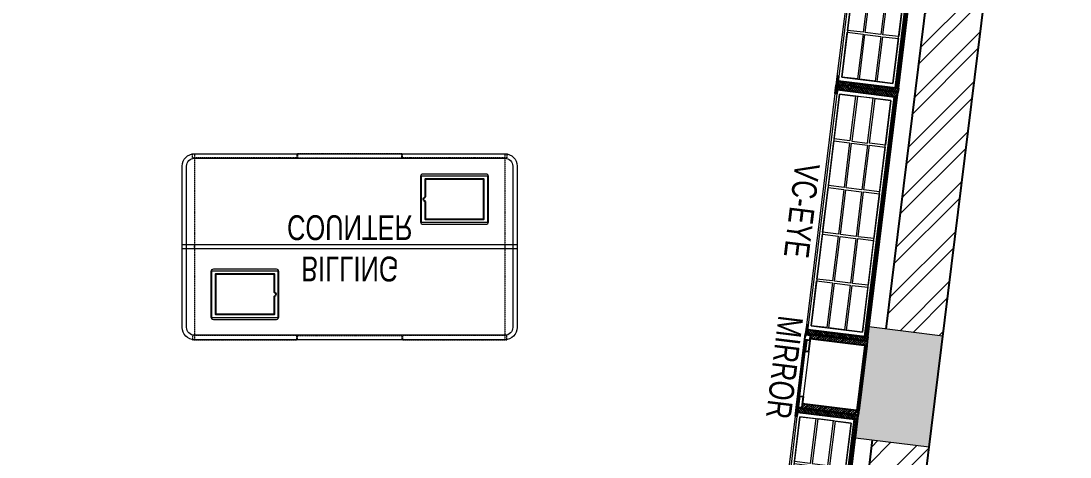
# Model space of a CAD drawing. Header units: feet. Extents: x 3263306 to 3270867, y -5461591 to -5452242.
# Drawn here: x 3266640 to 3270867, y -5457251 to -5455493 of the extents above; entities that cross this region are included whole.
import ezdxf

# ---------------------------------------------------------------- set-up
doc = ezdxf.new("R2010")
doc.units = ezdxf.units.FT
doc.header["$LTSCALE"] = 33
doc.header["$MEASUREMENT"] = 0
doc.linetypes.add('HIDDENX2', pattern=[0.75, 0.5, -0.25])
for name, color, linetype, lineweight in [('A-COL', 243, 'Continuous', 9), ('column hatch', 5, 'Continuous', 0), ('LENS-DIM', 252, 'Continuous', 5), ('LENS-TEXT', 31, 'Continuous', 5), ('LENS_TEXT', 31, 'Continuous', 5), ('LK-FF&E FLOOR', 1, 'Continuous', 9), ('LK-FF&E WALL', 1, 'Continuous', 9), ('LN-ELEVATION-1', 81, 'Continuous', 25), ('LN-ELEVATION-2', 103, 'Continuous', 20), ('LN-ELEVATION-3', 125, 'Continuous', 18), ('LN-ELEVATION-4', 145, 'Continuous', 13), ('LN-HATCH', 251, 'Continuous', 0), ('PLANO-TXT', 252, 'Continuous', 5)]:
    doc.layers.add(name, color=color, linetype=linetype, lineweight=lineweight)
doc.layers.add('A-WALL', color=1, linetype='Continuous')
doc.styles.add('LK TXT', font='GILC____.TTF', dxfattribs={"height": 100})
pattern_1 = [(45, (7858558.917008298, 3503823.203216763), (-4.490128060534575, 4.490128060534575), [])]

# ---------------------------------------------------------------- blocks, each defined once
blk = doc.blocks.new('VC HD 1010')
at = {"layer": 'LN-HATCH', "ltscale": 0.5}
h = blk.add_hatch(dxfattribs=at)
h.set_pattern_fill('ANSI31', color=256, scale=2)
h.set_pattern_definition([(45, (3761554.586240421, 1795022.935917533), (-4.490128060534575, 4.490128060534575), [])])
h.paths.add_polyline_path([(-505.166666666977, 24), (-505.166666666977, -166), (-499.1666666669771, -166), (-499.1666666669771, -176), (-505.166666666977, -176), (-505.166666666977, -220), (-487.1666666669772, -220), (-487.1666666669772, 24)])
h = blk.add_hatch(dxfattribs=at)
h.set_pattern_fill('ANSI31', color=256, scale=2)
h.set_pattern_definition(pattern_1)
h.paths.add_polyline_path([(504.8333333330228, 24), (504.8333333330228, -166), (498.8333333330228, -166), (498.8333333330228, -176), (504.8333333330228, -176), (504.8333333330228, -220), (486.8333333330228, -220), (486.8333333330228, 24)])
h = blk.add_hatch(dxfattribs=at)
h.set_pattern_fill('ANSI31', color=256, scale=2)
h.set_pattern_definition([(45, (7858741.917008297, 3503823.203216763), (-4.490128060534575, 4.490128060534575), [])])
h.paths.add_polyline_path([(-470.1666666669772, -220), (-470.1666666669772, -226), (-505.166666666977, -226), (-505.166666666977, -220)])
h = blk.add_hatch(dxfattribs=at)
h.set_pattern_fill('ANSI31', color=256, scale=2)
h.set_pattern_definition(pattern_1)
h.paths.add_polyline_path([(476.8333333330228, -220), (476.8333333330228, -226), (511.8333333330228, -226), (511.8333333330228, -220)])
at = {"layer": 'LN-ELEVATION-1', "ltscale": 0.5}
for points in [[(-505.166666666977, 24), (-505.166666666977, -166), (-499.1666666669771, -166), (-499.1666666669771, -176), (-505.166666666977, -176), (-505.166666666977, -220), (-487.1666666669772, -220), (-487.1666666669772, 24)], [(486.8333333330228, 12), (-487.1666666669772, 12), (-487.1666666669772, 18), (486.8333333330228, 18)], [(504.8333333330228, 24), (504.8333333330228, -166), (498.8333333330228, -166), (498.8333333330228, -176), (504.8333333330228, -176), (504.8333333330228, -220), (486.8333333330228, -220), (486.8333333330228, 24)], [(-470.1666666669772, -220), (-470.1666666669772, -226), (-505.166666666977, -226), (-505.166666666977, -220)], [(469.8333333330228, -220), (469.8333333330228, -226), (504.8333333330228, -226), (504.8333333330228, -220)]]:
    blk.add_lwpolyline(points, close=True, dxfattribs=at)
at = {"layer": 'LN-ELEVATION-2', "ltscale": 0.5}
blk.add_lwpolyline([(470.1666666674428, 0), (-470.1666666674428, 0), (-470.1666666674428, -208), (470.1666666674428, -208)], close=True, dxfattribs=at)
at = {"layer": 'LN-ELEVATION-3', "ltscale": 0.5}
for p, q in [((-487.1666666669772, 24), (486.8333333330228, 24)), ((-470.1666666669772, -220), (469.8333333330228, -220)), ((469.8333333330228, -226), (-470.1666666669772, -226))]:
    blk.add_line(p, q, dxfattribs=at)
for points in [[(-470.1666666674428, 0), (-288.5000000004657, 0), (-288.5000000004657, -64), (-470.1666666674428, -64)], [(-280.5000000004657, 0), (-98.83333333348855, 0), (-98.83333333348855, -64), (-280.5000000004657, -64)], [(-90.83333333348855, 0), (90.83333333348855, 0), (90.83333333348855, -64), (-90.83333333348855, -64)], [(98.83333333348855, 0), (280.5000000004657, 0), (280.5000000004657, -64), (98.83333333348855, -64)], [(288.5000000004657, 0), (470.1666666674428, 0), (470.1666666674428, -64), (288.5000000004657, -64)], [(-470.1666666674428, -136), (-288.5000000004657, -136), (-288.5000000004657, -72), (-470.1666666674428, -72)], [(-280.5000000004657, -72), (-98.83333333348855, -72), (-98.83333333348855, -136), (-280.5000000004657, -136)], [(-90.83333333348855, -72), (90.83333333348855, -72), (90.83333333348855, -136), (-90.83333333348855, -136)], [(98.83333333348855, -72), (280.5000000004657, -72), (280.5000000004657, -136), (98.83333333348855, -136)], [(288.5000000004657, -72), (470.1666666674428, -72), (470.1666666674428, -136), (288.5000000004657, -136)], [(-470.1666666674428, -144), (-288.5000000004657, -144), (-288.5000000004657, -208), (-470.1666666674428, -208)], [(-280.5000000004657, -144), (-98.83333333348855, -144), (-98.83333333348855, -208), (-280.5000000004657, -208)], [(-90.83333333348855, -144), (90.83333333348855, -144), (90.83333333348855, -208), (-90.83333333348855, -208)], [(98.83333333348855, -144), (280.5000000004657, -144), (280.5000000004657, -208), (98.83333333348855, -208)], [(288.5000000004657, -144), (470.1666666674428, -144), (470.1666666674428, -208), (288.5000000004657, -208)]]:
    blk.add_lwpolyline(points, close=True, dxfattribs=at)
blk = doc.blocks.new('A$C3555d8a6')
at = {"layer": 'column hatch'}
h = blk.add_hatch(color=8, dxfattribs=at)
h.dxf.hatch_style = 1
h.paths.add_polyline_path([(-2677.976706546731, -3489.094838867896), (-2977.976706546732, -3489.094838867896), (-2977.976706546732, -3939.094838867896), (-2677.976706546731, -3939.094838867896)])
h.paths.add_polyline_path([(292.0232934532687, -3489.094838867896), (-7.976706546731293, -3489.094838867896), (-7.976706546731293, -3939.094838867896), (292.0232934532687, -3939.094838867896)])
h.paths.add_polyline_path([(3642.023293453269, -3489.094838867896), (3342.023293453268, -3489.094838867896), (3342.023293453268, -3939.094838867896), (3642.023293453269, -3939.094838867896)])
h.paths.add_polyline_path([(4069.524702883326, -15.30115689244121), (3771.608444514685, 21.36182082165033), (3716.969005987048, -425.3087949575856), (4014.560235956683, -461.9317731466144)])
h.paths.add_polyline_path([(300, 0), (0, 0), (0, -450), (300, -450)])
h.paths.add_polyline_path([(-2677.976706546731, 5.837689984589815), (-2977.976706546732, 5.837689984589815), (-2977.976706546732, -444.1623100154101), (-2677.976706546731, -444.1623100154101)])
h.paths.add_polyline_path([(-1728.017886011861, 4495.690031432546), (-2178.003061404452, 4499.343188511208), (-2180.39747622516, 4199.460359157063), (-1730.41181979794, 4195.86744812876)])
h.paths.add_polyline_path([(171.9195214686915, 4480.265590431169), (-278.0656539620832, 4483.918747510761), (-280.4578393502161, 4184.291486275382), (169.5278193410486, 4180.698858845047)])
h.paths.add_polyline_path([(4581.894541875459, 4448.11695183441), (4131.89454187546, 4448.11695183441), (4131.89454187546, 4148.11695183441), (4581.894541875459, 4148.11695183441)])
at = {"layer": 'LN-HATCH'}
h = blk.add_hatch(dxfattribs=at)
h.set_pattern_fill('ANSI32', color=256, scale=333, angle=180)
h.set_pattern_definition([(225, (-4955605.516188769, 5285477.997711561), (88.29995930067012, -88.29995930067015), []), (225, (-4955664.382828205, 5285477.997711561), (88.29995930067012, -88.29995930067015), [])])
h.paths.add_polyline_path([(-2747.976706546732, -444.1623100154101), (-2977.976706546732, -444.1623100154101), (-2977.976706546732, -459.0948388678953), (-2977.976706546732, -3489.094838867896), (-2747.976706546732, -3489.094838867896)])
h.paths.add_polyline_path([(-2747.976706546732, 4259.516823614016), (-2179.945250276476, 4256.098330087028), (-2178.003061404452, 4499.343188511208), (-2977.976706546732, 4505.837689984589), (-2977.976706546732, 5.837689984589815), (-2747.976706546732, 5.837689984589815)])
h.paths.add_polyline_path([(-278.0656539620832, 4483.918747510761), (-1728.017886011861, 4495.690031432546), (-1729.952529232017, 4253.3902103398), (-279.9758326262236, 4244.664045799523)])
h.paths.add_polyline_path([(4131.89454187546, 4448.11695183441), (171.9195214686915, 4480.265590431169), (170.0168878603726, 4241.95592605602), (4131.89454187546, 4218.112786799669)])
h.paths.add_polyline_path([(4581.894541875459, 4148.114180301315), (4581.894541875459, 4148.11695183441), (4350.159420651383, 4148.11695183441), (3841.246832353063, 12.79179287049919), (4069.524855708703, -15.30117569956928)])
h.paths.add_polyline_path([(4014.560369133017, -461.9317895350977), (3786.282365426421, -433.838823383674), (3410.288172229194, -3489.094838867896), (3642.023293453269, -3489.094838867896)])
at = {"layer": 'A-COL'}
blk.add_lwpolyline([(4069.524702883326, -15.30115689244121), (3771.770958714188, 21.34182105865329), (3716.806491787546, -425.2887951955199), (4014.560235956683, -461.9317731466144)], close=True, dxfattribs=at)
at = {"layer": 'A-WALL'}
for p, q in [((3642.023293453269, -3489.094838867896), (4581.894518213347, 4148.113988023251)), ((3841.246832353063, 12.79179287049919), (4350.159420651383, 4148.11695183441)), ((3410.288172229194, -3489.094838867896), (3786.282365426421, -433.838823383674))]:
    blk.add_line(p, q, dxfattribs=at)
blk = doc.blocks.new('MIRROR')
at = {"layer": 'LN-HATCH', "ltscale": 0.5}
h = blk.add_hatch(dxfattribs=at)
h.set_pattern_fill('ANSI31', color=256, scale=2)
h.set_pattern_definition([(45, (4060433.741624544, 1708720.786904081), (-4.490128060534575, 4.490128060534575), [])])
h.paths.add_polyline_path([(212.944788963403, 101.3407590774622), (230.944788963403, 101.3407590774622), (230.944788963403, -127.6592409225377), (212.944788963403, -127.6592409225377)])
h.paths.add_polyline_path([(230.944788963403, 95.34075907746227), (494.9447889634027, 95.34075907746227), (494.9447889634027, 101.3407590774622), (230.944788963403, 101.3407590774622)])
h.paths.add_polyline_path([(512.9447889634027, 101.3407590774622), (494.9447889634027, 101.3407590774622), (494.9447889634027, -127.6592409225377), (512.9447889634027, -127.6592409225377)])
at = {"layer": 'Defpoints'}
blk.add_lwpolyline([(512.9447889634027, 101.3407590774622), (212.944788963403, 101.3407590774622), (212.944788963403, -148.6592409225377), (512.9447889634027, -148.6592409225377)], close=True, dxfattribs=at)
at = {"layer": 'LN-ELEVATION-1'}
for points in [[(212.944788963403, 101.3407590774622), (230.944788963403, 101.3407590774622), (230.944788963403, -127.6592409225377), (212.944788963403, -127.6592409225377)], [(230.944788963403, 95.34075907746227), (494.9447889634027, 95.34075907746227), (494.9447889634027, 101.3407590774622), (230.944788963403, 101.3407590774622)], [(512.9447889634027, 101.3407590774622), (494.9447889634027, 101.3407590774622), (494.9447889634027, -127.6592409225377), (512.9447889634027, -127.6592409225377)], [(259.944788963403, -141.6592409225377), (259.944788963403, -127.6592409225377), (214.944788963403, -127.6592409225377), (214.944788963403, -148.6592409225377), (223.944788963403, -148.6592409225377), (223.944788963403, -147.1592409225377), (216.444788963403, -147.1592409225377), (216.444788963403, -141.6592409225377)], [(442.944788963403, -141.6592409225377), (442.944788963403, -127.6592409225377), (487.9447889634028, -127.6592409225377), (487.9447889634028, -148.6592409225377), (478.9447889634026, -148.6592409225377), (478.9447889634026, -147.1592409225377), (486.4447889634027, -147.1592409225377), (486.4447889634027, -141.6592409225377)], [(504.944788963403, -148.6592409225377), (504.944788963403, -147.1592409225377), (509.444788963403, -147.1592409225377), (509.444788963403, -129.1592409225377), (487.9447889634028, -129.1592409225377), (487.9447889634028, -127.6592409225377), (510.9447889634028, -127.6592409225377), (510.9447889634028, -148.6592409225377)]]:
    blk.add_lwpolyline(points, close=True, dxfattribs=at)
at = {"layer": 'LN-ELEVATION-2', "color": 4, "lineweight": 0}
blk.add_lwpolyline([(216.444788963403, -141.6592409225377), (486.4447889634027, -141.6592409225377), (486.4447889634027, -147.1592409225377), (216.444788963403, -147.1592409225377)], close=True, dxfattribs=at)
at = {"layer": 'LN-ELEVATION-2'}
blk.add_lwpolyline([(259.944788963403, -141.6592409225377), (442.944788963403, -141.6592409225377), (442.944788963403, -127.6592409225377), (259.944788963403, -127.6592409225377)], close=True, dxfattribs=at)
at = {"layer": 'LN-ELEVATION-4', "ltscale": 0.5}
blk.add_line((478.9447889634026, -148.6592409225377), (223.944788963403, -148.6592409225377), dxfattribs=at)
blk = doc.blocks.new('I-PAD Frame')
at = {"color": 3, "linetype": 'Continuous'}
blk.add_lwpolyline([(357868.7410323084, -232321.1361381283), (358122.7410323085, -232321.1361381283, 0.4142135623713902), (358132.7410323086, -232311.1361381283), (358132.7410323086, -232129.1361381283, 0.4142135623713902), (358122.7410323085, -232119.1361381283), (357868.7410323084, -232119.1361381283, 0.4142135623713902), (357858.7410323085, -232129.1361381283), (357858.7410323085, -232311.1361381283, 0.4142135623713902)], format="xyb", close=True, dxfattribs=at)
at = {"color": 3, "linetype": 'Continuous', "lineweight": 25}
blk.add_lwpolyline([(358113.2410323085, -232229.6755301424), (358113.2410323085, -232302.1361381283), (357878.2410323086, -232302.1361381283), (357878.2410323086, -232138.1361381283), (358113.2410323085, -232138.1361381283), (358113.2410323085, -232210.5967461141, 0.3275382217372251), (358114.6410323081, -232212.5046245168, -0.733799385757267), (358114.6410323086, -232227.7676517396, 0.3275382217372252)], format="xyb", close=True, dxfattribs=at)
blk = doc.blocks.new('Billing Counter-1350')
at = {"color": 5, "linetype": 'HIDDENX2', "ltscale": 0.025}
for p, q in [((-624.9999978118576, -374.9978339364752), (-625.0000002956949, 375)), ((624.9999976539984, -374.9978339364752), (625.0000001378357, 375))]:
    blk.add_line(p, q, dxfattribs=at)
at = {"color": 0, "linetype": 'Continuous'}
for p, q in [((625, 375), (-625, 375)), ((675, -325), (675, 325)), ((-625, -375), (625, -375))]:
    blk.add_line(p, q, dxfattribs=at)
at = {"color": 2, "linetype": 'Continuous'}
blk.add_line((624, -375), (624.9999976539984, -374.9978339364752), dxfattribs=at)
at = {"color": 2, "linetype": 'HIDDENX2', "ltscale": 0.025}
for points in [[(-632.999998427229, 375), (-212.4115580061916, 375), (-212.4115580851212, 358), (-632.9999985061586, 358)], [(210.3333326776046, 375), (-210.2551077436656, 375), (-210.255107664736, 358), (210.3333327565342, 358)], [(212.3333327565342, 375), (632.9217731775716, 375), (632.921773098642, 358), (212.3333326776046, 358)], [(-632.999998427229, -375), (-212.4115580061916, -375), (-212.4115580851212, -358), (-632.9999985061586, -358)], [(210.3333326776046, -375), (-210.2551077436656, -375), (-210.255107664736, -358), (210.3333327563014, -358)], [(212.3333327563014, -375), (632.9217731775716, -375), (632.921773098642, -358), (212.3333326776046, -358)]]:
    blk.add_lwpolyline(points, close=True, dxfattribs=at)
at = {"color": 5, "linetype": 'Continuous'}
for points in [[(-555.9166655030566, 97.25000000000001), (-288.9166655030567, 97.25000000000001), (-288.9166655030567, 286.25), (-555.9166655030566, 286.25)], [(555.9166655030566, -97.25000000000001), (288.9166655030567, -97.25000000000001), (288.9166655030567, -286.25), (555.9166655030566, -286.25)]]:
    blk.add_lwpolyline(points, close=True, dxfattribs=at)
at = {"color": 5, "linetype": 'HIDDENX2', "ltscale": 0.025}
blk.add_lwpolyline([(625, 8.5), (-625, 8.5), (-625, -8.5), (625, -8.5)], close=True, dxfattribs=at)
at = {"color": 0, "linetype": 'Continuous'}
for centre, radius, start, end in [((-625, 325), 50.0000000000291, 90, 180), ((624.9999999997672, 325), 50.00000000005822, 0, 90), ((624.9999999997672, -325), 50.0000000000291, 270, 0)]:
    blk.add_arc(centre, radius, start, end, dxfattribs=at)
at = {"layer": 'LN-ELEVATION-2'}
blk.add_line((-675, 325), (-675, -325), dxfattribs=at)
for points in [[(625, 375), (-625, 375, 0.4142135623725836), (-675, 325), (-675, -325, 0.4142135623725836), (-625, -375), (625, -375, 0.4142135623725837), (675, -325), (675, 325, 0.4142135623725836)], [(625, 357), (-625, 357, 0.4142135623730951), (-657, 325), (-657, -325, 0.4142135623730951), (-625, -357), (625, -357, 0.4142135623730951), (657, -325), (657, 325, 0.4142135623730951)]]:
    blk.add_lwpolyline(points, format="xyb", close=True, dxfattribs=at)
blk.add_lwpolyline([(-675, -8.5), (675, -8.5), (675, 8.5), (-675, 8.5)], close=True, dxfattribs=at)
blk.add_arc((-625, -325), 50.00000000005822, 180, 270, dxfattribs=at)
at = {"color": 2, "linetype": 'Continuous', "xscale": -1, "rotation": 180}
blk.add_blockref('I-PAD Frame', (-358418.1576978308, -232028.3861380983), dxfattribs=at)
at = {"color": 2, "linetype": 'Continuous', "xscale": -1}
blk.add_blockref('I-PAD Frame', (358418.1576978117, 232028.3861381281), dxfattribs=at)
at = {"layer": 'LENS-TEXT', "color": 0, "linetype": 'Continuous', "ltscale": 3, "insert": (0.983410338871181, 5.633732088841497), "char_height": 100, "attachment_point": 5, "style": 'LK TXT'}
blk.add_mtext_dynamic_manual_height_columns('BILLING COUNTER', width=353.0555573365615, gutter_width=0.5, heights=[0], dxfattribs=at)

msp = doc.modelspace()

# ---------------------------------------------------------------- block references
at = {"layer": 'LENS-DIM', "color": 2}
msp.add_blockref('A$C3555d8a6', (3266285.56624002, -5456748.279691574), dxfattribs=at)
at = {"layer": 'LK-FF&E FLOOR', "xscale": -1, "rotation": 180}
msp.add_blockref('Billing Counter-1350', (3267964.557238562, -5456403.500092574), dxfattribs=at)
at = {"layer": 'LK-FF&E WALL', "rotation": 262.9841876153189}
for p in [(3270211.4530407, -5455278.131798452), (3270088.088348265, -5456280.569403822), (3269928.08067788, -5457580.760753362)]:
    msp.add_blockref('VC HD 1010', p, dxfattribs=at)
at = {"layer": 'LK-FF&E WALL', "xscale": -1, "rotation": 262.9841876153189}
msp.add_blockref('MIRROR', (3269887.011941977, -5457281.280240214), dxfattribs=at)

# ---------------------------------------------------------------- texts
at = {"layer": 'LENS_TEXT', "linetype": 'Continuous', "ltscale": 3, "insert": (3269716.480301212, -5456889.871891814), "char_height": 99.99999999999996, "width": 324.4738372093022, "attachment_point": 5, "rotation": 262.9841876154042, "style": 'LK TXT'}
msp.add_mtext('{\\C7;MIRROR}', dxfattribs=at)
at = {"layer": 'PLANO-TXT', "linetype": 'Continuous', "ltscale": 3, "insert": (3269786.28469704, -5456257.636582935), "char_height": 99.99999999999996, "width": 244.6773255813952, "attachment_point": 5, "rotation": 262.98418761517024, "style": 'LK TXT'}
msp.add_mtext('VC-EYE', dxfattribs=at)

doc.saveas('drawing.dxf')
